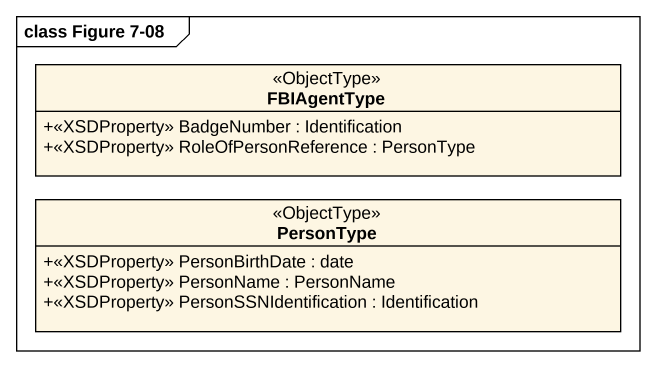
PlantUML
@startuml
mainframe class Figure 7-08
hide circle
hide empty members
skinparam classAttributeIconSize 0
class FBIAgentType <<ObjectType>> {
  +<<XSDProperty>> BadgeNumber : Identification
  +<<XSDProperty>> RoleOfPersonReference : PersonType
}
class PersonType <<ObjectType>> {
  +<<XSDProperty>> PersonBirthDate : date
  +<<XSDProperty>> PersonName : PersonName
  +<<XSDProperty>> PersonSSNIdentification : Identification
}
@enduml
